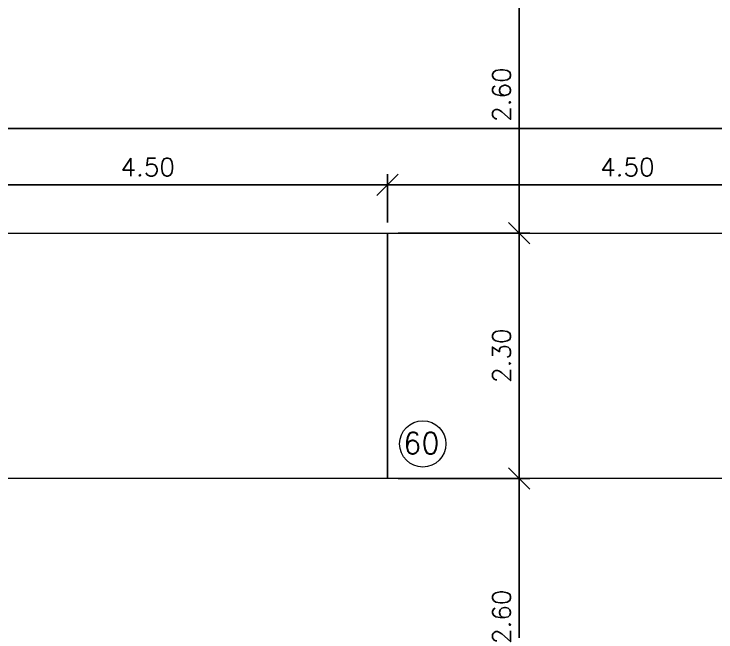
# Model space of a CAD drawing. Header units: millimetres. Extents: x 521 to 1055, y 261 to 520.
# Drawn here: x 564.66 to 571.25, y 474.8 to 480.6 of the extents above; entities that cross this region are included whole.
import ezdxf

# ---------------------------------------------------------------- set-up
doc = ezdxf.new("R2010")
doc.units = ezdxf.units.MM
doc.linetypes.add('CONTINU', pattern=[0])
doc.layers.add('0.1', color=8, linetype='Continuous', lineweight=13)
doc.styles.add('ROMANS', font='romans')
doc.styles.get("Standard").update_dxf_attribs({"font": 'romans.shx'})
doc.dimstyles.new('Fares Eng - 50', dxfattribs={"dimscale": 2, "dimtxt": 0.085, "dimasz": 0.1, "dimexe": 0.05, "dimexo": 0.05, "dimgap": 0.04, "dimtad": 1, "dimzin": 4, "dimdsep": 46, "dimtxsty": 'ROMANS', "dimblk1": 'OBLIQUE', "dimblk2": 'OBLIQUE', "dimsah": 1, "dimcen": 0.05, "dimdle": 0.05, "dimclrd": 8, "dimclre": 8, "dimclrt": 8, "dimaunit": 1, "dimadec": 0, "dimazin": 0, "dimtfac": 1, "dimtix": 1, "dimtmove": 2, "dimatfit": 0, "dimldrblk": 'OPEN90', "dimfxl": 1, "dimtolj": 1, "dimtzin": 0, "dimarcsym": 0})

# ---------------------------------------------------------------- blocks, each defined once
blk = doc.blocks.new('_OBLIQUE')
at = {"color": 0, "linetype": 'ByBlock'}
blk.add_line((-0.5, -0.5), (0.5, 0.5), dxfattribs=at)
blk = doc.blocks.new('*D3004')
at = {"layer": '0.1', "color": 8, "linetype": 'CONTINU', "lineweight": -2, "transparency": 16777216}
for p, q in [((569.4025, 476.3439), (569.4025, 473.5482)), ((568.2684, 476.2439), (569.5025, 476.2439)), ((568.7946, 473.6482), (569.5025, 473.6482))]:
    blk.add_line(p, q, dxfattribs=at)
at = {"layer": 'DEFPOINTS', "color": 0, "linetype": 'CONTINU', "lineweight": -2, "transparency": 16777216}
for p in [(568.1684, 476.2439), (568.6946, 473.6482), (569.4025, 473.6482)]:
    blk.add_point(p, dxfattribs=at)
at = {"layer": '0.1', "color": 8, "linetype": 'CONTINU', "lineweight": -2, "transparency": 16777216, "xscale": 0.2, "yscale": 0.2, "zscale": 0.2}
for p, rotation in [((569.4025, 476.2439), 90), ((569.4025, 473.6482), 270)]:
    blk.add_blockref('_OBLIQUE', p, dxfattribs=dict(at, rotation=rotation))
at = {"layer": '0.1', "color": 8, "linetype": 'CONTINU', "transparency": 16777216, "insert": (569.2375, 474.946), "char_height": 0.17, "attachment_point": 5, "rotation": 90, "style": 'ROMANS'}
blk.add_mtext('\\A1;2.60', dxfattribs=at)
blk = doc.blocks.new('_Open90')
at = {"color": 0, "linetype": 'ByBlock', "lineweight": -2}
for p, q in [((-0.5, 0.5), (0, 0)), ((0, 0), (-1, 0)), ((0, 0), (-0.5, -0.5))]:
    blk.add_line(p, q, dxfattribs=at)
blk = doc.blocks.new('*D3641')
at = {"layer": '0.1', "color": 8, "linetype": 'CONTINU', "lineweight": -2, "transparency": 16777216}
for p, q in [((563.6684, 478.6439), (563.6684, 479.0971)), ((568.1684, 478.6439), (568.1684, 479.0971)), ((563.5684, 478.9971), (568.2684, 478.9971))]:
    blk.add_line(p, q, dxfattribs=at)
at = {"layer": 'DEFPOINTS', "color": 0, "linetype": 'CONTINU', "lineweight": -2, "transparency": 16777216}
for p in [(568.1684, 478.9971), (563.6684, 478.5439), (568.1684, 478.5439)]:
    blk.add_point(p, dxfattribs=at)
at = {"layer": '0.1', "color": 8, "linetype": 'CONTINU', "lineweight": -2, "transparency": 16777216, "xscale": 0.2, "yscale": 0.2, "zscale": 0.2, "rotation": 180}
blk.add_blockref('_OBLIQUE', (563.6684, 478.9971), dxfattribs=at)
at = {"layer": '0.1', "color": 8, "linetype": 'CONTINU', "lineweight": -2, "transparency": 16777216, "xscale": 0.2, "yscale": 0.2, "zscale": 0.2}
blk.add_blockref('_OBLIQUE', (568.1684, 478.9971), dxfattribs=at)
at = {"layer": '0.1', "color": 8, "linetype": 'CONTINU', "lineweight": -2, "transparency": 16777216, "insert": (565.9184, 479.1621), "char_height": 0.17, "attachment_point": 5, "style": 'ROMANS'}
blk.add_mtext('\\A1;4.50', dxfattribs=at)
blk = doc.blocks.new('*D3642')
at = {"layer": '0.1', "color": 8, "linetype": 'CONTINU', "lineweight": -2, "transparency": 16777216}
for p, q in [((568.1684, 478.6439), (568.1684, 479.0971)), ((572.6684, 478.6439), (572.6684, 479.0971)), ((568.0684, 478.9971), (572.7684, 478.9971))]:
    blk.add_line(p, q, dxfattribs=at)
at = {"layer": 'DEFPOINTS', "color": 0, "linetype": 'CONTINU', "lineweight": -2, "transparency": 16777216}
for p in [(572.6684, 478.9971), (568.1684, 478.5439), (572.6684, 478.5439)]:
    blk.add_point(p, dxfattribs=at)
at = {"layer": '0.1', "color": 8, "linetype": 'CONTINU', "lineweight": -2, "transparency": 16777216, "xscale": 0.2, "yscale": 0.2, "zscale": 0.2, "rotation": 180}
blk.add_blockref('_OBLIQUE', (568.1684, 478.9971), dxfattribs=at)
at = {"layer": '0.1', "color": 8, "linetype": 'CONTINU', "lineweight": -2, "transparency": 16777216, "xscale": 0.2, "yscale": 0.2, "zscale": 0.2}
blk.add_blockref('_OBLIQUE', (572.6684, 478.9971), dxfattribs=at)
at = {"layer": '0.1', "color": 8, "linetype": 'CONTINU', "lineweight": -2, "transparency": 16777216, "insert": (570.4184, 479.1621), "char_height": 0.17, "attachment_point": 5, "style": 'ROMANS'}
blk.add_mtext('\\A1;4.50', dxfattribs=at)
blk = doc.blocks.new('*D3643')
at = {"layer": '0.1', "color": 8, "linetype": 'CONTINU', "lineweight": -2, "transparency": 16777216}
for p, q in [((569.4025, 476.1439), (569.4025, 478.6439)), ((568.2684, 478.5439), (569.5025, 478.5439)), ((568.2684, 476.2439), (569.5025, 476.2439))]:
    blk.add_line(p, q, dxfattribs=at)
at = {"layer": 'DEFPOINTS', "color": 0, "linetype": 'CONTINU', "lineweight": -2, "transparency": 16777216}
for p in [(568.1684, 478.5439), (569.4025, 478.5439), (568.1684, 476.2439)]:
    blk.add_point(p, dxfattribs=at)
at = {"layer": '0.1', "color": 8, "linetype": 'CONTINU', "lineweight": -2, "transparency": 16777216, "xscale": 0.2, "yscale": 0.2, "zscale": 0.2}
for p, rotation in [((569.4025, 478.5439), 90), ((569.4025, 476.2439), 270)]:
    blk.add_blockref('_OBLIQUE', p, dxfattribs=dict(at, rotation=rotation))
at = {"layer": '0.1', "color": 8, "linetype": 'CONTINU', "lineweight": -2, "transparency": 16777216, "insert": (569.2375, 477.3939), "char_height": 0.17, "attachment_point": 5, "rotation": 90, "style": 'ROMANS'}
blk.add_mtext('\\A1;2.30', dxfattribs=at)
blk = doc.blocks.new('*D3644')
at = {"layer": '0.1', "color": 8, "linetype": 'CONTINU', "lineweight": -2, "transparency": 16777216}
for p, q in [((569.4025, 478.4439), (569.4025, 481.2396)), ((567.8842, 481.1396), (569.5025, 481.1396)), ((568.2684, 478.5439), (569.5025, 478.5439))]:
    blk.add_line(p, q, dxfattribs=at)
at = {"layer": 'DEFPOINTS', "color": 0, "linetype": 'CONTINU', "lineweight": -2, "transparency": 16777216}
for p in [(567.7842, 481.1396), (569.4025, 481.1396), (568.1684, 478.5439)]:
    blk.add_point(p, dxfattribs=at)
at = {"layer": '0.1', "color": 8, "linetype": 'CONTINU', "lineweight": -2, "transparency": 16777216, "xscale": 0.2, "yscale": 0.2, "zscale": 0.2}
for p, rotation in [((569.4025, 481.1396), 90), ((569.4025, 478.5439), 270)]:
    blk.add_blockref('_OBLIQUE', p, dxfattribs=dict(at, rotation=rotation))
at = {"layer": '0.1', "color": 8, "linetype": 'CONTINU', "lineweight": -2, "transparency": 16777216, "insert": (569.2375, 479.8417), "char_height": 0.17, "attachment_point": 5, "rotation": 90, "style": 'ROMANS'}
blk.add_mtext('\\A1;2.60', dxfattribs=at)
blk = doc.blocks.new('*D3647')
at = {"layer": '0.1', "color": 8, "linetype": 'CONTINU', "lineweight": -2, "transparency": 16777216}
for p, q in [((541.1684, 479.1971), (541.1684, 479.6237)), ((572.6684, 479.1971), (572.6684, 479.6237)), ((541.0684, 479.5237), (572.7684, 479.5237))]:
    blk.add_line(p, q, dxfattribs=at)
at = {"layer": 'DEFPOINTS', "color": 0, "linetype": 'CONTINU', "lineweight": -2, "transparency": 16777216}
for p in [(572.6684, 479.5237), (541.1684, 479.0971), (572.6684, 479.0971)]:
    blk.add_point(p, dxfattribs=at)
at = {"layer": '0.1', "color": 8, "linetype": 'CONTINU', "lineweight": -2, "transparency": 16777216, "xscale": 0.2, "yscale": 0.2, "zscale": 0.2, "rotation": 180}
blk.add_blockref('_OBLIQUE', (541.1684, 479.5237), dxfattribs=at)
at = {"layer": '0.1', "color": 8, "linetype": 'CONTINU', "lineweight": -2, "transparency": 16777216, "xscale": 0.2, "yscale": 0.2, "zscale": 0.2}
blk.add_blockref('_OBLIQUE', (572.6684, 479.5237), dxfattribs=at)
at = {"layer": '0.1', "color": 8, "linetype": 'CONTINU', "lineweight": -2, "transparency": 16777216, "insert": (556.9184, 479.6887), "char_height": 0.17, "attachment_point": 5, "style": 'ROMANS'}
blk.add_mtext('\\A1;31.50', dxfattribs=at)

msp = doc.modelspace()

# ---------------------------------------------------------------- linework, layer by layer
at = {"layer": '0.1', "color": 8}
for points in [[(568.1684, 478.54388), (568.1684, 476.24388), (563.6684, 476.24388), (563.6684, 478.54388)], [(572.6684, 478.54388), (572.6684, 476.24388), (568.1684, 476.24388), (568.1684, 478.54388)]]:
    msp.add_lwpolyline(points, close=True, dxfattribs=at)
msp.add_circle((568.49852, 476.5665), 0.21725, dxfattribs=at)

# ---------------------------------------------------------------- texts
msp.add_text('60', height=0.2, dxfattribs=at).set_placement((568.31399, 476.47407))

# ---------------------------------------------------------------- dimensions: what is measured, and where the dimension line sits
at = {"layer": '0.1', "color": 8, "linetype": 'CONTINU', "lineweight": -2}
for base, p1, p2, picture, middle in [((569.40246, 481.13957), (568.1684, 478.54388), (567.78424, 481.13957), '*D3644', (569.23746, 479.84172)), ((569.40246, 478.54388), (568.1684, 476.24388), (568.1684, 478.54388), '*D3643', (569.23746, 477.39388))]:
    dim = msp.add_linear_dim(base=base, p1=p1, p2=p2, angle=90, dimstyle='Fares Eng - 50', dxfattribs=at)
    dim.commit()
    dim.dimension.update_dxf_attribs({"geometry": picture, "text_midpoint": middle})
for base, p1, p2, picture, middle in [((572.6684, 479.52368), (541.1684, 479.09712), (572.6684, 479.09712), '*D3647', (556.9184, 479.68868)), ((568.1684, 478.99712), (563.6684, 478.54388), (568.1684, 478.54388), '*D3641', (565.9184, 479.16212)), ((572.6684, 478.99712), (568.1684, 478.54388), (572.6684, 478.54388), '*D3642', (570.4184, 479.16212))]:
    dim = msp.add_linear_dim(base=base, p1=p1, p2=p2, dimstyle='Fares Eng - 50', dxfattribs=at)
    dim.commit()
    dim.dimension.update_dxf_attribs({"geometry": picture, "text_midpoint": middle})
at = {"layer": '0.1', "color": 8, "linetype": 'CONTINU'}
dim = msp.add_linear_dim(base=(569.40246, 473.6482), p1=(568.1684, 476.24388), p2=(568.6946, 473.6482), angle=90, dimstyle='Fares Eng - 50', dxfattribs=at)
dim.commit()
dim.dimension.update_dxf_attribs({"geometry": '*D3004', "text_midpoint": (569.23746, 474.94604)})

doc.saveas('drawing.dxf')
